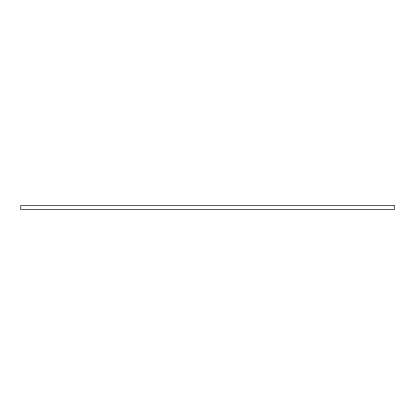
<?xml version="1.0" encoding="UTF-8"?>
<svg xmlns="http://www.w3.org/2000/svg" width="415" height="415" viewBox="0 0 415 415"><rect width="100%" height="100%" fill="white"/><g stroke="black" fill="none" stroke-linecap="round" stroke-linejoin="round"><path stroke-width="0.62" d="M394.25 205.373L20.75 205.373L20.75 209.627L394.25 209.627L394.25 205.373"/></g></svg>
